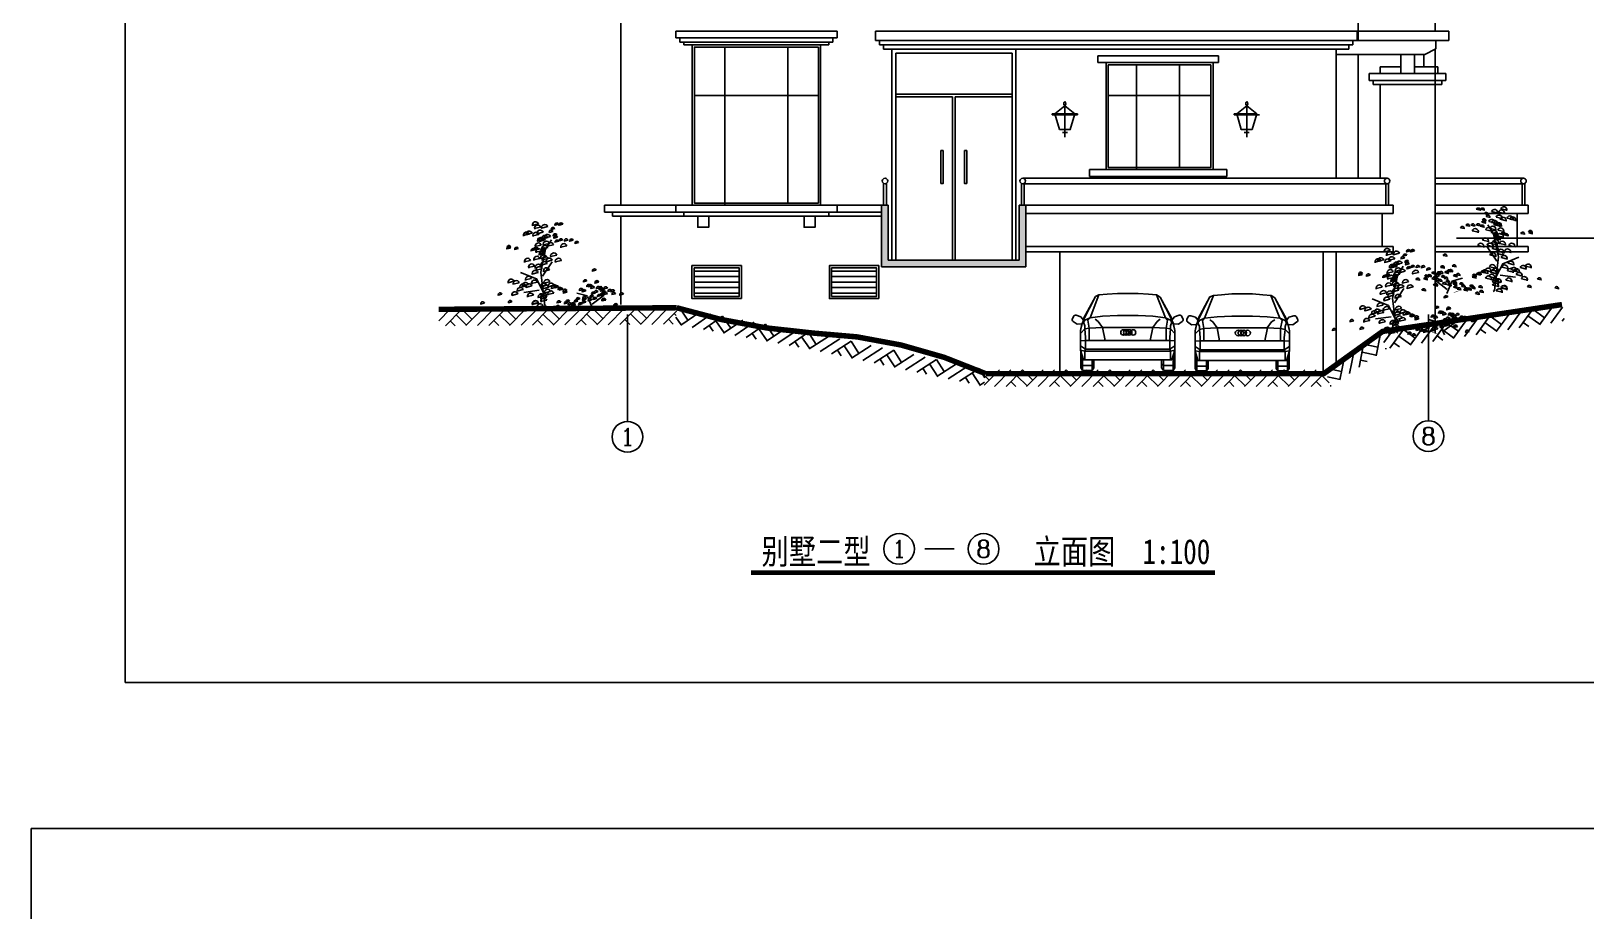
# Model space of a CAD drawing. Extents: x 68494 to 246694, y -171764 to -76879.
# Drawn here: x 68494 to 96836, y -109041 to -93010 of the extents above; entities that cross this region are included whole.
import ezdxf
from ezdxf.enums import TextEntityAlignment as Align

# ---------------------------------------------------------------- set-up
doc = ezdxf.new("R2010")
doc.units = 0
doc.header["$LTSCALE"] = 1000
doc.header["$MEASUREMENT"] = 0
doc.layers.get('0').update_dxf_attribs({"linetype": 'CONTINUOUS'})
for name, color, linetype in [('AXIS', 3, 'CONTINUOUS'), ('AXIS_TEXT', 7, 'CONTINUOUS'), ('COLUMN', 7, 'CONTINUOUS'), ('HATCH', 8, 'CONTINUOUS'), ('PUB_HATCH', 8, 'CONTINUOUS'), ('SHEET', 1, 'CONTINUOUS'), ('TEXT', 7, 'CONTINUOUS'), ('Tile', 8, 'CONTINUOUS'), ('WALL', 4, 'CONTINUOUS'), ('WINDOW', 51, 'CONTINUOUS'), ('家具', 30, 'CONTINUOUS'), ('构架', 2, 'CONTINUOUS'), ('细部标注', 3, 'CONTINUOUS')]:
    doc.layers.add(name, color=color, linetype=linetype)
doc.styles.add('COMPLEX', font='COMPLEX')
doc.styles.get("Standard").update_dxf_attribs({"font": ''})
doc.styles.get('Standard').set_extended_font_data('KaiTi_GB2312')

# ---------------------------------------------------------------- blocks, each defined once
blk = doc.blocks.new('M_G20')
for p, q in [((-809, 922), (-591, 1351)), ((-809, 947), (-591, 1351)), ((-527, 1378), (-688, 961)), ((-594, 1337), (-591, 1351)), ((-591, 1351), (-527, 1378)), ((-527, 1378), (-379, 1391)), ((-190, 1405), (-379, 1391)), ((186, 1405), (-190, 1405)), ((186, 1405), (375, 1391)), ((523, 1378), (375, 1391)), ((522, 1378), (684, 961)), ((590, 1337), (523, 1378)), ((805, 947), (590, 1337)), ((805, 922), (590, 1337)), ((-990, 987), (-1010, 945)), ((-997, 895), (-926, 845)), ((-854, 980), (-942, 1007)), ((-863, 732), (-832, 856)), ((-808, 921), (-854, 980)), ((-808, 921), (-835, 849)), ((-809, 880), (-782, 921)), ((-782, 813), (-809, 880)), ((-808, 921), (-782, 921)), ((-688, 961), (-782, 921)), ((-729, 921), (-688, 961)), ((-729, 921), (-702, 773)), ((-723, 1111), (-725, 1108)), ((-688, 961), (-460, 988)), ((-539, 894), (-594, 934)), ((-460, 786), (-539, 894)), ((-460, 988), (-190, 1001)), ((-190, 1001), (186, 1001)), ((455, 988), (186, 1001)), ((684, 961), (455, 988)), ((455, 786), (534, 894)), ((534, 894), (590, 934)), ((724, 921), (684, 961)), ((684, 961), (778, 921)), ((698, 773), (724, 921)), ((719, 1111), (720, 1108)), ((805, 880), (778, 921)), ((805, 880), (778, 813)), ((804, 921), (850, 980)), ((831, 849), (804, 921)), ((804, 921), (830, 849)), ((828, 856), (859, 732)), ((850, 980), (938, 1007)), ((993, 895), (922, 845)), ((986, 987), (1006, 945)), ((-835, 849), (-926, 845)), ((-837, 848), (-863, 732)), ((-782, 759), (-863, 678)), ((-863, 732), (-863, 369)), ((-782, 759), (-782, 813)), ((-782, 759), (-702, 773)), ((-782, 759), (-769, 604)), ((-769, 389), (-769, 604)), ((-702, 773), (-460, 786)), ((-702, 774), (-702, 549)), ((455, 786), (-460, 786)), ((-414, 549), (-460, 786)), ((410, 549), (456, 786)), ((698, 773), (455, 786)), ((698, 774), (698, 549)), ((778, 759), (698, 773)), ((778, 759), (765, 604)), ((765, 389), (765, 604)), ((778, 813), (778, 759)), ((778, 759), (859, 678)), ((830, 849), (922, 845)), ((833, 848), (859, 732)), ((859, 732), (859, 369)), ((-769, 549), (-863, 543)), ((-863, 449), (-769, 389)), ((-863, 369), (-809, 194)), ((-782, 356), (-863, 369)), ((-863, 369), (-859, 354)), ((-859, 354), (-863, 369)), ((-859, 356), (-859, 47)), ((-769, 389), (-782, 356)), ((778, 356), (-782, 356)), ((-782, 194), (-782, 356)), ((-769, 549), (765, 549)), ((765, 389), (-769, 389)), ((859, 543), (765, 549)), ((765, 389), (859, 449)), ((765, 389), (778, 356)), ((778, 356), (859, 369)), ((778, 356), (778, 194)), ((859, 369), (805, 194)), ((859, 369), (855, 354)), ((855, 354), (859, 369)), ((855, 47), (855, 356)), ((-828, 241), (-859, 253)), ((-859, 122), (-828, 89)), ((-828, 2), (-859, 47)), ((-828, 2), (-828, 256)), ((-828, 241), (-824, 241)), ((-652, 89), (-828, 89)), ((-652, 2), (-828, 2)), ((805, 194), (-809, 194)), ((-652, 2), (-652, 194)), ((-621, 122), (-652, 89)), ((-652, 2), (-621, 47)), ((-621, 47), (-621, 194)), ((617, 47), (617, 194)), ((617, 122), (648, 89)), ((648, 2), (617, 47)), ((648, 194), (648, 2)), ((648, 89), (825, 89)), ((825, 2), (648, 2)), ((820, 241), (825, 241)), ((825, 2), (825, 256)), ((855, 253), (825, 241)), ((855, 122), (825, 89)), ((855, 47), (825, 2))]:
    blk.add_line(p, q)
for centre in [(-79, 694), (-29, 694), (26, 694), (96, 694)]:
    blk.add_circle(centre, 50)
for centre, start, end in [((-975, 928), 153.6733, 235.4221), ((-954, 969), 72.6944, 153.6733), ((950, 969), 26.3267, 107.3056), ((970, 928), 304.5779, 26.3267)]:
    blk.add_arc(centre, 40, start, end)
at = {"width": 0.8, "flags": 9}
for tag in ['XSIZE', 'YSIZE']:
    blk.add_attdef(tag, (0, 0), '', height=0.5, dxfattribs=at)
blk = doc.blocks.new('_AXISO')
blk.add_circle((0, 0), 0.5)
at = {"layer": 'AXIS_TEXT', "style": 'COMPLEX', "width": 1.041667}
blk.add_attdef('A', text='', height=0.56, dxfattribs=at).set_placement((-0.25, -0.28), (0.25, -0.28), align=Align.FIT)
blk = doc.blocks.new('M_G79')
at = {"color": 3, "linetype": 'Continuous'}
for p, q in [((-1186, 4132), (-869, 4207)), ((-1072, 3965), (-755, 4040)), ((-716, 3992), (-399, 4067)), ((-222, 3919), (-31, 3964)), ((-43, 4142), (148, 4187)), ((156, 4142), (346, 4187)), ((178, 4140), (368, 4185)), ((-1641, 3610), (-1324, 3685)), ((-1503, 3661), (-1186, 3736)), ((-1157, 3600), (-840, 3675)), ((-946, 3709), (-629, 3784)), ((-922, 3332), (-605, 3407)), ((-922, 3332), (-605, 3407)), ((-835, 3322), (-518, 3397)), ((-712, 3440), (-395, 3515)), ((-634, 3145), (-317, 3220)), ((-574, 3491), (-257, 3566)), ((-421, 3077), (-104, 3152)), ((-326, 3777), (-136, 3822)), ((-125, 3600), (65, 3645)), ((-93, 3486), (97, 3531)), ((-28, 3281), (162, 3326)), ((178, 3346), (368, 3391)), ((441, 3339), (632, 3384)), ((705, 3331), (895, 3376)), ((979, 3213), (1169, 3258)), ((-2470, 2935), (-2280, 2980)), ((-2463, 3000), (-2272, 3045)), ((-2075, 2913), (-1885, 2958)), ((-1245, 2843), (-1055, 2888)), ((-1129, 2896), (-939, 2941)), ((-1116, 2383), (-799, 2458)), ((-1042, 2886), (-852, 2931)), ((-1041, 3058), (-724, 3133)), ((-1007, 2768), (-690, 2843)), ((-845, 2640), (-528, 2715)), ((-800, 2683), (-610, 2728)), ((-778, 2681), (-588, 2726)), ((-777, 2456), (-460, 2531)), ((-742, 2809), (-552, 2854)), ((-711, 2894), (-520, 2939)), ((-702, 2932), (-385, 3007)), ((-697, 2381), (-380, 2456)), ((-486, 2291), (-169, 2366)), ((-259, 2552), (58, 2627)), ((257, 3024), (574, 3099)), ((-1590, 2282), (-1273, 2357)), ((-1379, 1994), (-1062, 2069)), ((-1195, 1665), (-878, 1740)), ((-1050, 1979), (-733, 2054)), ((-997, 1863), (-680, 1938)), ((-748, 2122), (-431, 2197)), ((-629, 1800), (-312, 1875)), ((-24, 2284), (293, 2359)), ((1860, 1814), (2050, 1859)), ((-2413, 1227), (-2096, 1302)), ((-2156, 1154), (-1839, 1229)), ((-1953, 801), (-1636, 876)), ((-1822, 985), (-1505, 1060)), ((-1682, 1057), (-1365, 1132)), ((-1537, 1372), (-1220, 1447)), ((-1513, 994), (-1195, 1069)), ((-1227, 1183), (-910, 1258)), ((-760, 1021), (-443, 1096)), ((-661, 922), (-344, 997)), ((-607, 1202), (-290, 1277)), ((-573, 714), (-256, 789)), ((-385, 1023), (-68, 1098)), ((-218, 939), (99, 1014)), ((-86, 973), (104, 1018)), ((-43, 968), (148, 1013)), ((124, 883), (315, 928)), ((187, 854), (378, 899)), ((379, 789), (569, 834)), ((1199, 830), (1389, 875)), ((1347, 769), (1537, 814)), ((1402, 1270), (1592, 1315)), ((1574, 1031), (1764, 1076)), ((1661, 1021), (1851, 1066)), ((1785, 941), (1975, 986)), ((1990, 1205), (2181, 1250)), ((1993, 1227), (2183, 1272)), ((2070, 931), (2260, 976)), ((2179, 919), (2369, 964)), ((2218, 871), (2408, 916)), ((2276, 798), (2466, 843)), ((2443, 912), (2633, 957)), ((2649, 779), (2839, 824)), ((2801, 762), (2991, 807)), ((-3794, 150), (-3603, 195)), ((-2906, 603), (-2715, 648)), ((-2397, 215), (-2207, 260)), ((-2219, 588), (-1902, 663)), ((-1433, 523), (-1116, 598)), ((-1191, 121), (-874, 196)), ((-1188, 143), (-871, 218)), ((-941, -17), (-624, 58)), ((-886, 484), (-569, 559)), ((-760, 426), (-443, 501)), ((-755, 271), (-438, 346)), ((-750, 513), (-433, 588)), ((-407, 629), (-89, 704)), ((23, -31), (213, 14)), ((71, 206), (261, 251)), ((391, 699), (581, 744)), ((442, 164), (632, 209)), ((517, 244), (707, 289)), ((633, 99), (823, 144)), ((788, 104), (978, 149)), ((826, 56), (1017, 101)), ((935, 242), (1125, 287)), ((1037, 363), (1227, 408)), ((1163, 106), (1353, 151)), ((1349, 196), (1539, 241)), ((1366, 348), (1556, 393)), ((1376, 435), (1566, 480)), ((1649, 317), (1839, 362)), ((1734, 484), (1924, 529)), ((1819, 651), (2009, 696)), ((1898, 377), (2089, 422)), ((1959, 723), (2149, 768)), ((2114, 530), (2304, 575)), ((2252, 581), (2442, 626)), ((2334, 329), (2524, 374)), ((2353, 702), (2544, 747)), ((2353, 305), (2544, 350)), ((2433, 627), (2623, 672)), ((2852, 624), (3042, 669)), ((2944, 63), (3134, 108)), ((3246, 602), (3437, 647)), ((233, -121), (424, -76))]:
    blk.add_line(p, q, dxfattribs=at)
for points in [[(-474, 19), (-535, 70), (-743, 1769), (-503, 2932), (-208, 3406)], [(-615, 740), (-958, 1418), (-1781, 1752)], [(-656, 1561), (-179, 2279)], [(-1607, 740), (-823, 852)], [(1614, 559), (1079, 706)], [(1612, 537), (1876, -65)], [(1854, 135), (2456, 597)]]:
    blk.add_lwpolyline(points, dxfattribs=at)
at = {"color": 3, "linetype": 'Continuous', "const_width": 22.5}
blk.add_lwpolyline([(1251, 70), (1527, -27)], dxfattribs=at)
at = {"color": 3, "linetype": 'Continuous'}
for centre, radius in [((-1018, 4158), 157), ((-904, 3991), 157), ((-548, 4017), 157), ((-121, 3935), 94.1), ((58, 4157), 94.1), ((257, 4157), 94.1), ((279, 4155), 94.1), ((-1473, 3635), 157), ((-1335, 3686), 157), ((-989, 3625), 157), ((-872, 3083), 157), ((-778, 3734), 157), ((-754, 3357), 157), ((-754, 3357), 157), ((-667, 3347), 157), ((-543, 3466), 157), ((-466, 3171), 157), ((-405, 3517), 157), ((-253, 3103), 157), ((-225, 3792), 94.1), ((-24, 3615), 94.1), ((7, 3502), 94.1), ((73, 3296), 94.1), ((279, 3361), 94.1), ((425, 3050), 157), ((542, 3354), 94.1), ((806, 3347), 94.1), ((1080, 3228), 94.1), ((-2369, 2950), 94.1), ((-2362, 3015), 94.1), ((-1975, 2928), 94.1), ((-1422, 2307), 157), ((-1144, 2858), 94.1), ((-1028, 2911), 94.1), ((-947, 2408), 157), ((-941, 2902), 94.1), ((-839, 2793), 157), ((-676, 2665), 157), ((-699, 2698), 94.1), ((-677, 2696), 94.1), ((-609, 2481), 157), ((-641, 2824), 94.1), ((-610, 2909), 94.1), ((-534, 2958), 157), ((-529, 2406), 157), ((-318, 2317), 157), ((-91, 2578), 157), ((144, 2309), 157), ((-1211, 2019), 157), ((-1027, 1690), 157), ((-882, 2004), 157), ((-829, 1888), 157), ((-580, 2147), 157), ((-461, 1825), 157), ((1961, 1830), 94.1), ((-2245, 1252), 157), ((-1988, 1179), 157), ((-1785, 826), 157), ((-1654, 1010), 157), ((-1514, 1083), 157), ((-1369, 1397), 157), ((-1344, 1020), 157), ((-1059, 1208), 157), ((-592, 1046), 157), ((-492, 947), 157), ((-439, 1228), 157), ((-405, 739), 157), ((-238, 654), 157), ((-217, 1049), 157), ((-50, 964), 157), ((15, 988), 94.1), ((58, 983), 94.1), ((225, 898), 94.1), ((288, 869), 94.1), ((479, 804), 94.1), ((492, 714), 94.1), ((1300, 845), 94.1), ((1448, 785), 94.1), ((1503, 1285), 94.1), ((1675, 1046), 94.1), ((1762, 1036), 94.1), ((1886, 956), 94.1), ((2060, 739), 94.1), ((2091, 1220), 94.1), ((2094, 1242), 94.1), ((2171, 947), 94.1), ((2280, 935), 94.1), ((2319, 886), 94.1), ((2377, 814), 94.1), ((2454, 717), 94.1), ((2544, 927), 94.1), ((2750, 794), 94.1), ((2902, 777), 94.1), ((-3693, 165), 94.1), ((-2805, 618), 94.1), ((-2296, 231), 94.1), ((-2051, 613), 157), ((-1264, 548), 157), ((-1022, 146), 157), ((-1020, 168), 157), ((-773, 8), 157), ((-717, 509), 157), ((-592, 451), 157), ((-587, 296), 157), ((-582, 538), 157), ((124, -16), 94.1), ((172, 221), 94.1), ((542, 180), 94.1), ((617, 260), 94.1), ((734, 114), 94.1), ((889, 119), 94.1), ((927, 71), 94.1), ((1036, 257), 94.1), ((1138, 378), 94.1), ((1264, 122), 94.1), ((1450, 211), 94.1), ((1467, 364), 94.1), ((1477, 451), 94.1), ((1750, 332), 94.1), ((1835, 499), 94.1), ((1919, 666), 94.1), ((1999, 393), 94.1), ((2215, 545), 94.1), ((2353, 596), 94.1), ((2435, 344), 94.1), ((2454, 320), 94.1), ((2534, 642), 94.1), ((2953, 639), 94.1), ((3045, 78), 94.1), ((3347, 618), 94.1), ((334, -106), 94.1)]:
    blk.add_arc(centre, radius, 18.44222, 198.41455, dxfattribs=at)
at = {"width": 0.8, "flags": 9}
for tag in ['XSIZE', 'YSIZE']:
    blk.add_attdef(tag, (0, 0), '', height=0.5, dxfattribs=at)

msp = doc.modelspace()

# ---------------------------------------------------------------- hatches: boundary and pattern name
at = {"layer": 'COLUMN'}
msp.add_hatch(color=256, dxfattribs=at).paths.add_polyline_path([(83996.5, -96183.7), (83996.5, -97303.7), (86625.4, -97303.7), (86625.4, -96183.7), (86505.4, -96183.7), (86505.4, -97183.7), (84116.5, -97183.7), (84116.5, -96183.7)])
at = {"layer": 'HATCH'}
msp.add_hatch(color=256, dxfattribs=at).paths.add_polyline_path([(84116.5, -97183.7), (84116.5, -96183.7), (83996.5, -96183.7), (83996.5, -97303.7), (86625.4, -97303.7), (86625.4, -96183.7), (86505.4, -96183.7), (86505.4, -97183.7)])

# ---------------------------------------------------------------- linework, layer by layer
msp.add_line((84783.9, -102444.9), (85317.4, -102444.9))
at = {"layer": 'AXIS'}
for p, q in [((79364.9, -100122.7), (79364.9, -98173.9)), ((93964.9, -100122.7), (93964.9, -98173.9))]:
    msp.add_line(p, q, dxfattribs=at)
at = {"layer": 'HATCH', "const_width": 100}
msp.add_lwpolyline([(96399.9, -97992.8), (93130.6, -98481.6), (92055.8, -99252.6), (85896.7, -99252.6, 0.0963042), (82736.8, -98511.1, -0.0554438), (80261.7, -98050.6), (75923.5, -98079.8)], format="xyb", dxfattribs=at)
at = {"layer": 'PUB_HATCH'}
for p, q in [((78220.5, -98364.3), (78518.5, -98062.3)), ((78430.5, -98362.9), (78728.5, -98060.9)), ((78728.5, -98060.9), (78917.2, -98247.1)), ((78805.5, -98360.4), (79103.5, -98058.4)), ((79015.5, -98359), (79313.5, -98057)), ((79225.5, -98357.6), (79523.5, -98055.5)), ((79523.5, -98055.5), (79712.2, -98241.8)), ((79600.5, -98355), (79898.5, -98053)), ((79810.5, -98353.6), (80108.4, -98051.6)), ((80257.1, -98102.4), (80317.5, -98060.9)), ((80317.5, -98060.9), (80467.5, -98279.6)), ((95988.1, -98361.2), (96237.9, -98018.3)), ((96195.6, -98328.6), (96407.1, -98038.2)), ((75923.5, -98079.8), (75923.5, -98079.8)), ((75925, -98289.8), (76133.5, -98078.4)), ((76045.6, -98379), (76343.5, -98077)), ((76135, -98288.4), (76225.6, -98377.8)), ((76239.2, -98182.7), (76428, -98368.9)), ((76343.5, -98077), (76532.3, -98263.2)), ((76420.6, -98376.4), (76718.5, -98074.4)), ((76630.5, -98375), (76928.5, -98073)), ((76840.5, -98373.6), (77138.5, -98071.6)), ((76929.9, -98283), (77020.5, -98372.4)), ((77034.2, -98177.3), (77223, -98363.5)), ((77138.5, -98071.6), (77327.3, -98257.8)), ((77215.5, -98371.1), (77513.5, -98069.1)), ((77425.5, -98369.7), (77723.5, -98067.7)), ((77635.5, -98368.3), (77933.5, -98066.2)), ((77724.9, -98277.7), (77815.5, -98367)), ((77829.2, -98172), (78018, -98358.2)), ((77933.5, -98066.2), (78122.3, -98252.5)), ((78010.5, -98365.7), (78308.5, -98063.7)), ((78519.9, -98272.3), (78610.5, -98361.7)), ((78624.2, -98166.6), (78812.9, -98352.8)), ((79314.9, -98266.9), (79405.5, -98356.3)), ((79419.2, -98161.2), (79607.9, -98347.5)), ((80020.5, -98352.2), (80256.2, -98113.3)), ((80109.9, -98261.6), (80200.5, -98351)), ((80214.2, -98155.9), (80249.3, -98190.6)), ((80246.7, -98220.2), (80345.1, -98363.6)), ((80336.3, -98369.6), (80686.2, -98129.5)), ((80542.8, -98408), (80892.6, -98167.9)), ((80749.3, -98446.4), (81099.1, -98206.4)), ((80976.6, -98290.4), (81126.7, -98509)), ((81099.1, -98206.4), (81249.1, -98425)), ((81117.9, -98515), (81467.7, -98275)), ((81324.4, -98553.4), (81674.2, -98313.4)), ((94047, -98666.4), (94296.7, -98323.5)), ((94296.7, -98323.5), (94511.1, -98479.6)), ((94417.4, -98608.2), (94667.2, -98265.2)), ((94624.9, -98575.6), (94874.6, -98232.6)), ((94832.3, -98542.9), (95082.1, -98200)), ((94994.7, -98320), (95209, -98476.1)), ((95082.1, -98200), (95296.4, -98356.1)), ((95202.8, -98484.7), (95452.5, -98141.7)), ((95410.2, -98452.1), (95660, -98109.1)), ((95617.7, -98419.5), (95867.4, -98076.5)), ((95692.6, -98316.6), (95795.5, -98391.5)), ((95780, -98196.6), (95994.4, -98352.7)), ((95867.4, -98076.5), (96081.8, -98232.6)), ((96403, -98296), (96439.7, -98245.7)), ((80854.2, -98374.4), (80926.2, -98479.3)), ((81530.8, -98591.8), (81880.7, -98351.8)), ((81635.8, -98519.8), (81707.8, -98624.8)), ((81758.2, -98435.8), (81908.3, -98654.4)), ((81880.7, -98351.8), (82030.7, -98570.4)), ((81899.5, -98660.4), (82249.3, -98420.4)), ((82106, -98698.8), (82455.8, -98458.8)), ((82312.4, -98737.3), (82662.2, -98497.2)), ((82539.8, -98581.2), (82681.6, -98787.8)), ((82662.2, -98497.2), (82722.1, -98584.5)), ((82679, -98800.8), (83029.4, -98573.4)), ((82721.7, -98586.4), (82807, -98717.7)), ((82878.9, -98848), (83234.8, -98617.1)), ((93012.4, -98923.9), (93090.8, -98527.4)), ((93088.9, -98522.5), (93096.5, -98512.2)), ((93153.1, -98686.6), (93303.9, -98479.5)), ((93261.6, -98789.9), (93511.4, -98446.9)), ((93424, -98567), (93638.3, -98723.1)), ((93511.4, -98446.9), (93725.7, -98603)), ((93632.1, -98731.6), (93881.8, -98388.7)), ((93839.5, -98699), (94089.3, -98356.1)), ((94121.9, -98563.5), (94224.8, -98638.5)), ((94209.3, -98443.5), (94423.7, -98599.6)), ((94907.2, -98440.1), (95010.1, -98515)), ((82417.4, -98665.2), (82489.4, -98770.2)), ((82680.1, -98795), (82682.4, -98798.5)), ((83084.3, -98891.8), (83440.2, -98660.8)), ((83191.1, -98822.5), (83260.4, -98929.2)), ((83315.6, -98741.6), (83460, -98964.1)), ((83440.2, -98660.8), (83584.6, -98883.2)), ((83451.1, -98969.8), (83807, -98738.9)), ((83656.5, -99013.6), (84012.4, -98782.6)), ((83861.9, -99057.3), (84217.8, -98826.3)), ((84093.2, -98907.1), (84237.6, -99129.6)), ((84217.8, -98826.3), (84362.1, -99048.7)), ((84228.7, -99135.3), (84584.6, -98904.4)), ((92526.3, -99249.4), (92608.7, -98833.2)), ((92700.8, -99132.6), (92783.2, -98716.4)), ((92754.3, -98862.1), (93014.5, -98913.5)), ((92783.2, -98716.4), (93043.3, -98767.8)), ((93186.9, -98807.1), (93191.4, -98784.3)), ((93336.5, -98687), (93439.4, -98761.9)), ((83968.7, -98988), (84038, -99094.8)), ((84434.1, -99179.1), (84790, -98948.1)), ((84639.5, -99222.8), (84995.4, -98991.8)), ((84746.2, -99153.5), (84815.5, -99260.3)), ((84870.8, -99072.7), (85015.2, -99295.1)), ((84995.4, -98991.8), (85139.7, -99214.3)), ((85006.3, -99300.9), (85362.2, -99069.9)), ((85211.7, -99344.6), (85567.5, -99113.6)), ((85417.1, -99388.3), (85772.9, -99157.3)), ((85772.9, -99157.3), (85881.8, -99325.1)), ((85867.5, -99461.4), (86145.2, -99183.7)), ((86055.2, -99483.7), (86355.2, -99183.7)), ((86265.2, -99483.7), (86565.2, -99183.7)), ((86565.2, -99183.7), (86752.7, -99371.2)), ((86640.2, -99483.7), (86940.2, -99183.7)), ((86850.2, -99483.7), (87150.2, -99183.7)), ((87060.2, -99483.7), (87360.2, -99183.7)), ((87360.2, -99183.7), (87547.7, -99371.2)), ((87435.2, -99483.7), (87735.2, -99183.7)), ((87645.2, -99483.7), (87945.2, -99183.7)), ((87855.2, -99483.7), (88155.2, -99183.7)), ((88155.2, -99183.7), (88342.7, -99371.2)), ((88230.2, -99483.7), (88530.2, -99183.7)), ((88440.2, -99483.7), (88740.2, -99183.7)), ((88650.2, -99483.7), (88950.2, -99183.7)), ((88950.2, -99183.7), (89137.7, -99371.2)), ((89025.2, -99483.7), (89325.2, -99183.7)), ((89235.2, -99483.7), (89535.2, -99183.7)), ((89445.2, -99483.7), (89745.2, -99183.7)), ((89745.2, -99183.7), (89932.7, -99371.2)), ((89820.2, -99483.7), (90120.2, -99183.7)), ((90030.2, -99483.7), (90330.2, -99183.7)), ((90240.2, -99483.7), (90540.2, -99183.7)), ((90540.2, -99183.7), (90727.7, -99371.2)), ((90615.2, -99483.7), (90915.2, -99183.7)), ((90825.2, -99483.7), (91125.2, -99183.7)), ((91035.2, -99483.7), (91335.2, -99183.7)), ((91335.2, -99183.7), (91522.7, -99371.2)), ((91410.2, -99483.7), (91710.2, -99183.7)), ((91620.2, -99483.7), (91920.2, -99183.7)), ((92105, -99248), (92122.6, -99158.8)), ((92122.6, -99158.8), (92382.7, -99210.2)), ((92351.9, -99366.3), (92434.2, -98950.1)), ((92725.5, -99007.7), (92850.4, -99032.4)), ((85523.8, -99319), (85593.1, -99425.8)), ((85648.4, -99238.2), (85792.7, -99460.6)), ((85783.8, -99466.4), (85873, -99408.5)), ((85884.7, -99298.2), (85957.7, -99371.2)), ((86355.2, -99393.7), (86445.2, -99483.7)), ((86460.2, -99288.7), (86647.7, -99476.2)), ((87150.2, -99393.7), (87240.2, -99483.7)), ((87255.2, -99288.7), (87442.7, -99476.2)), ((87945.2, -99393.7), (88035.2, -99483.7)), ((88050.2, -99288.7), (88237.7, -99476.2)), ((88740.2, -99393.7), (88830.2, -99483.7)), ((88845.2, -99288.7), (89032.7, -99476.2)), ((89535.2, -99393.7), (89625.2, -99483.7)), ((89640.2, -99288.7), (89827.7, -99476.2)), ((90330.2, -99393.7), (90420.2, -99483.7)), ((90435.2, -99288.7), (90622.7, -99476.2)), ((91125.2, -99393.7), (91215.2, -99483.7)), ((91230.2, -99288.7), (91417.7, -99476.2)), ((91830.2, -99483.7), (92095.8, -99218)), ((91920.2, -99393.7), (92010.2, -99483.7)), ((92025.2, -99288.7), (92157.5, -99421)), ((92123.9, -99310.4), (92353.9, -99355.9)), ((92172.9, -99471.4), (92189.8, -99474.8))]:
    msp.add_line(p, q, dxfattribs=at)
at = {"layer": 'SHEET', "color": 11}
for p, q in [((70205.4, -76879.3), (70205.4, -104879.3)), ((68493.6, -107538), (68493.6, -149538))]:
    msp.add_line(p, q, dxfattribs=at)
at = {"layer": 'SHEET', "color": 1}
for p, q in [((109805.4, -104879.3), (70205.4, -104879.3)), ((127893.6, -107538), (68493.6, -107538))]:
    msp.add_line(p, q, dxfattribs=at)
at = {"layer": 'Tile', "color": 3, "const_width": 84}
msp.add_lwpolyline([(81616.4, -102879), (90076.2, -102879)], dxfattribs=at)
at = {"layer": 'WALL'}
for p, q in [((79244.7, -85983.5), (79244.7, -96183.7)), ((94084.9, -92283.8), (94084.9, -93009.7)), ((84184.7, -93339.7), (84184.7, -97183.7)), ((86444.7, -93339.7), (86444.7, -97183.7)), ((92284.9, -93339.7), (92284.9, -95690.2)), ((94084.9, -93341.5), (94084.9, -98428.6)), ((79244.7, -96383.7), (79244.7, -97992.4))]:
    msp.add_line(p, q, dxfattribs=at)
at = {"layer": 'WALL', "color": 7}
for p, q in [((92684.6, -89283.8), (92684.6, -93183.7)), ((80244.7, -93009.7), (80244.7, -93134.7)), ((83184.7, -93009.7), (80244.7, -93009.7)), ((83184.7, -93134.7), (80244.7, -93134.7)), ((80319.7, -93134.7), (80319.7, -93209.7)), ((83109.7, -93209.7), (80319.7, -93209.7)), ((80394.7, -93209.7), (80394.7, -93259.7)), ((80454.7, -93009.7), (82834.7, -93009.7)), ((82839.1, -93009.7), (80459.1, -93009.7)), ((83034.7, -93209.7), (83034.7, -93259.7)), ((83109.7, -93134.7), (83109.7, -93209.7)), ((83184.7, -93009.7), (83184.7, -93134.7)), ((83884.7, -93009.7), (83884.7, -93179.7)), ((92664.9, -93009.7), (83884.7, -93009.7)), ((92664.9, -93179.7), (83884.7, -93179.7)), ((83959.7, -93179.7), (83959.7, -93259.7)), ((92589.9, -93179.7), (92589.9, -93259.7)), ((92664.9, -93009.7), (92664.9, -93179.7)), ((94334.9, -93009.7), (92684.6, -93009.7)), ((94084.9, -93179.7), (94084.9, -93183.7)), ((94334.9, -93179.7), (94084.9, -93179.7)), ((94334.9, -93009.7), (94334.9, -93179.7)), ((83034.7, -93259.7), (80394.7, -93259.7)), ((80544.7, -93259.7), (80544.7, -93259.7)), ((82884.7, -93259.7), (82884.7, -93259.7)), ((92589.9, -93259.7), (83959.7, -93259.7)), ((84034.7, -93259.7), (84034.7, -93339.7)), ((92514.9, -93339.7), (84034.7, -93339.7)), ((87939.8, -93459.7), (87939.8, -93584.7)), ((90139.8, -93459.7), (87939.8, -93459.7)), ((87999.8, -93459.7), (89929.8, -93459.7)), ((89934.1, -93459.7), (88004.1, -93459.7)), ((90139.8, -93459.7), (90139.8, -93584.7)), ((92514.9, -93259.7), (92514.9, -93339.7)), ((92684.6, -93433.7), (92684.6, -95690.2)), ((93884.2, -93433.7), (93884.2, -93658.7)), ((90139.8, -93584.7), (87939.8, -93584.7)), ((92884, -93783.7), (92884, -93908.7)), ((94284.7, -93783.7), (92884, -93783.7)), ((93459.8, -93658.7), (93083.9, -93658.7)), ((93083.9, -93658.7), (93083.9, -93783.7)), ((94134.2, -93658.7), (93709.8, -93658.7)), ((94134.2, -93658.7), (94134.2, -93783.7)), ((94284.7, -93783.7), (94284.7, -93908.7)), ((94284.7, -93908.7), (92884, -93908.7)), ((92959, -93908.7), (92959, -93983.7)), ((94209.7, -93983.7), (92959, -93983.7)), ((93084.7, -93983.7), (93084.7, -95690.2)), ((94084.9, -93983.7), (94084.9, -98513.9)), ((94209.7, -93983.7), (94209.7, -93908.7)), ((87789.8, -95533.7), (87789.8, -95658.7)), ((90289.8, -95533.7), (87789.8, -95533.7)), ((90289.8, -95658.7), (87789.8, -95658.7)), ((87939.8, -95658.7), (87939.8, -95690.2)), ((90189.8, -95658.7), (87939.8, -95658.7)), ((87999.8, -95533.7), (89929.8, -95533.7)), ((87999.8, -95658.7), (89929.8, -95658.7)), ((89934.1, -95533.7), (88004.1, -95533.7)), ((89934.1, -95658.7), (88004.1, -95658.7)), ((90139.8, -95658.7), (90139.8, -95690.2)), ((90289.8, -95533.7), (90289.8, -95658.7)), ((78944.7, -96183.7), (78944.7, -96308.7)), ((83996.5, -96183.7), (78944.7, -96183.7)), ((81884.7, -96308.7), (78944.7, -96308.7)), ((79094.7, -96308.7), (79094.7, -96383.7)), ((83996.5, -96308.7), (79094.7, -96308.7)), ((80244.7, -96183.7), (80244.7, -96308.7)), ((83184.7, -96183.7), (80244.7, -96183.7)), ((83184.7, -96308.7), (80244.7, -96308.7)), ((80394.7, -96308.7), (80394.7, -96383.7)), ((83034.7, -96308.7), (80394.7, -96308.7)), ((80454.7, -96183.7), (82834.7, -96183.7)), ((80454.7, -96308.7), (82834.7, -96308.7)), ((82839.1, -96183.7), (80459.1, -96183.7)), ((82839.1, -96308.7), (80459.1, -96308.7)), ((83034.7, -96308.7), (83034.7, -96383.7)), ((83184.7, -96183.7), (83184.7, -96308.7)), ((83996.5, -96183.7), (83996.5, -97303.7)), ((83996.5, -96183.7), (84116.5, -96183.7)), ((84116.5, -96183.7), (84116.5, -97183.7)), ((86444.7, -96783.7), (86444.7, -96183.7)), ((86505.4, -96183.7), (86625.4, -96183.7)), ((86505.4, -96183.7), (86505.4, -97183.7)), ((93321.7, -96183.7), (86625.4, -96183.7)), ((86625.4, -96183.7), (86625.4, -97303.7)), ((86625.4, -96333.7), (93321.7, -96333.7)), ((93121.7, -96333.7), (93121.7, -96933.7)), ((93321.7, -96183.7), (93321.7, -96333.7)), ((95784.9, -96183.7), (94084.9, -96183.7)), ((94084.9, -96333.7), (95784.9, -96333.7)), ((95584.9, -96333.7), (95584.9, -96933.7)), ((95784.9, -96183.7), (95784.9, -96333.7)), ((83996.5, -96383.7), (79094.7, -96383.7)), ((83034.7, -96383.7), (80394.7, -96383.7)), ((84116.5, -97183.7), (86505.4, -97183.7)), ((86625.4, -96933.7), (93321.7, -96933.7)), ((86625.4, -97033.7), (93321.7, -97033.7)), ((86694.7, -97033.7), (92085.4, -97033.7)), ((87244.9, -99252.6), (87244.9, -97033.7)), ((87687.5, -96933.7), (90627.5, -96933.7)), ((87687.5, -97033.7), (90627.5, -97033.7)), ((88987.5, -97033.7), (92435.4, -97033.7)), ((92044.9, -99252.6), (92044.9, -97033.7)), ((92284.9, -99088.3), (92284.9, -97033.7)), ((93321.7, -96933.7), (93321.7, -97033.7)), ((94084.9, -96933.7), (95784.9, -96933.7)), ((94084.9, -97033.7), (95784.9, -97033.7)), ((95784.9, -96933.7), (95784.9, -97033.7)), ((83996.5, -97303.7), (86625.4, -97303.7))]:
    msp.add_line(p, q, dxfattribs=at)
for points in [[(80845, -96383.7), (80644.7, -96383.7), (80644.7, -96584), (80845, -96584)], [(82584.4, -96383.7), (82784.7, -96383.7), (82784.7, -96584), (82584.4, -96584)]]:
    msp.add_lwpolyline(points, close=True, dxfattribs=at)
at = {"layer": 'WINDOW'}
for p, q in [((81141.4, -96183.7), (81141.4, -93299.7)), ((82288.1, -96143.7), (82288.1, -93299.7)), ((84254.7, -93409.7), (84254.7, -97183.7)), ((86374.7, -93409.7), (84254.7, -93409.7)), ((86374.7, -93409.7), (86374.7, -97183.7)), ((88646.5, -95533.7), (88646.5, -93624.7)), ((89430.2, -95493.7), (89430.2, -93624.7)), ((82844.7, -94183.7), (80584.7, -94183.7)), ((84254.7, -94158.7), (86374.7, -94158.7)), ((84254.7, -94208.7), (85289.7, -94208.7)), ((85289.7, -94208.7), (85289.7, -97183.7)), ((85339.7, -94208.7), (85339.7, -97183.7)), ((85339.7, -94208.7), (86374.7, -94208.7)), ((88129.8, -94183.7), (89999.8, -94183.7)), ((80580.8, -97383.7), (81400.8, -97383.7)), ((80580.8, -97483.7), (81400.8, -97483.7)), ((83084.7, -97383.7), (83904.7, -97383.7)), ((83084.7, -97483.7), (83904.7, -97483.7)), ((80580.8, -97583.7), (81400.8, -97583.7)), ((80580.8, -97683.7), (81400.8, -97683.7)), ((83084.7, -97583.7), (83904.7, -97583.7)), ((83084.7, -97683.7), (83904.7, -97683.7)), ((80580.8, -97783.7), (81400.8, -97783.7)), ((83084.7, -97783.7), (83904.7, -97783.7))]:
    msp.add_line(p, q, dxfattribs=at)
for points in [[(82884.7, -93259.7), (80544.7, -93259.7), (80544.7, -96183.7), (82884.7, -96183.7)], [(82844.7, -93299.7), (80584.7, -93299.7), (80584.7, -96143.7), (82844.7, -96143.7)], [(90039.8, -93584.7), (88089.8, -93584.7), (88089.8, -95533.7), (90039.8, -95533.7)], [(89999.8, -93624.7), (88129.8, -93624.7), (88129.8, -95493.7), (89999.8, -95493.7)], [(85079.2, -95788.1), (85119.2, -95788.1), (85119.2, -95188.1), (85079.2, -95188.1)], [(85550.3, -95788.1), (85510.3, -95788.1), (85510.3, -95188.1), (85550.3, -95188.1)], [(81440.8, -97883.7), (80540.8, -97883.7), (80540.8, -97283.7), (81440.8, -97283.7)], [(80580.8, -97843.7), (81400.8, -97843.7), (81400.8, -97323.7), (80580.8, -97323.7)], [(83944.7, -97883.7), (83044.7, -97883.7), (83044.7, -97283.7), (83944.7, -97283.7)], [(83084.7, -97843.7), (83904.7, -97843.7), (83904.7, -97323.7), (83084.7, -97323.7)]]:
    msp.add_lwpolyline(points, close=True, dxfattribs=at)
at = {"layer": '家具'}
for p, q in [((87337.1, -94372.6), (87337.1, -94944.8)), ((90654.4, -94372.6), (90654.4, -94944.8)), ((87157.1, -94516.4), (87107.1, -94516.4)), ((87107.1, -94516.4), (87107.1, -94532.4)), ((87107.1, -94532.4), (87567.2, -94532.4)), ((87517.1, -94516.4), (87567.2, -94516.4)), ((87567.2, -94516.4), (87567.2, -94532.4)), ((90474.4, -94516.4), (90424.4, -94516.4)), ((90424.4, -94516.4), (90424.4, -94532.4)), ((90884.5, -94532.4), (90424.4, -94532.4)), ((87296.8, -94859.9), (87382.8, -94859.9)), ((90694.8, -94859.9), (90608.8, -94859.9))]:
    msp.add_line(p, q, dxfattribs=at)
for points in [[(87337.1, -94372.6), (87337.1, -94372.6), (87517.1, -94516.4), (87157.4, -94516.2)], [(90654.4, -94372.6), (90654.4, -94372.6), (90474.4, -94516.4), (90834.1, -94516.2)], [(87237.1, -94805.1), (87437.1, -94805.1), (87517.1, -94516.4), (87157.1, -94516.4)], [(90754.4, -94805.1), (90554.4, -94805.1), (90474.4, -94516.4), (90834.4, -94516.4)]]:
    msp.add_lwpolyline(points, close=True, dxfattribs=at)
for centre, start, end in [((87366.3, -94332.3), 125.90928, 234.09072), ((87307.9, -94332.3), 305.90928, 54.09072), ((90683.6, -94332.3), 125.90928, 234.09072), ((90625.2, -94332.3), 305.90928, 54.09072)]:
    msp.add_arc(centre, 49.8, start, end, dxfattribs=at)
at = {"layer": '构架'}
for p, q in [((94100.6, -93183.7), (92589.9, -93183.7)), ((94100.6, -93183.7), (94100.6, -93333.7)), ((92284.9, -93433.7), (93900.6, -93433.7)), ((92284.9, -93433.7), (93900.6, -93433.7)), ((93459.8, -93783.7), (93459.8, -93433.7)), ((93709.8, -93783.7), (93709.8, -93433.7)), ((94100.6, -93333.7), (93900.6, -93433.7)), ((84034.7, -95783.5), (84034.7, -96183.7)), ((84084.7, -95783.5), (84084.7, -96183.7)), ((86544.7, -95783.5), (86544.7, -96183.7)), ((86569.7, -95690.2), (93211.5, -95690.2)), ((86569.7, -95790.2), (93211.5, -95790.2)), ((86594.7, -95783.5), (86594.7, -96183.7)), ((93186.5, -95783.5), (93186.5, -96183.7)), ((93236.5, -95783.5), (93236.5, -96183.7)), ((94084.9, -95690.2), (95698.5, -95690.2)), ((94084.9, -95790.2), (95698.5, -95790.2)), ((95673.5, -95783.5), (95673.5, -96183.7)), ((95723.5, -95783.5), (95723.5, -96183.7))]:
    msp.add_line(p, q, dxfattribs=at)
for centre in [(84059.7, -95740.2), (86569.7, -95740.2), (93211.5, -95740.2), (95698.5, -95740.2)]:
    msp.add_circle(centre, 50, dxfattribs=at)
at = {"layer": '细部标注'}
msp.add_line((97222.2, -96783.7), (94477.3, -96783.7), dxfattribs=at)

# ---------------------------------------------------------------- block references
for p in [(88485.2, -99195), (90573.1, -99204.3)]:
    msp.add_blockref('M_G20', p)
at = {"layer": 'AXIS'}
ref = msp.add_blockref('_AXISO', (79364.9, -100402.7), dxfattribs=dict(at, xscale=-560, yscale=560, zscale=560, rotation=180))
ref.add_attrib('A', '1', dxfattribs={"layer": 'AXIS_TEXT', "height": 313.6, "style": 'COMPLEX', "width": 2.083333}).set_placement((79224.9, -100559.5), (79504.9, -100559.5), align=Align.FIT)
ref = msp.add_blockref('_AXISO', (93964.9, -100389.3), dxfattribs=dict(at, xscale=-560, yscale=560, zscale=560, rotation=180))
ref.add_attrib('A', '8', dxfattribs={"layer": 'AXIS_TEXT', "height": 313.6, "style": 'COMPLEX', "width": 1.339286}).set_placement((93824.9, -100546.1), (94104.9, -100546.1), align=Align.FIT)
ref = msp.add_blockref('_AXISO', (84316.4, -102445.3), dxfattribs=dict(at, xscale=-560, yscale=560, zscale=560, rotation=180))
ref.add_attrib('A', '1', dxfattribs={"layer": 'AXIS_TEXT', "height": 313.6, "style": 'COMPLEX', "width": 2.083333}).set_placement((84176.4, -102602.1), (84456.4, -102602.1), align=Align.FIT)
ref = msp.add_blockref('_AXISO', (85855.7, -102445.3), dxfattribs=dict(at, xscale=-560, yscale=560, zscale=560, rotation=180))
ref.add_attrib('A', '8', dxfattribs={"layer": 'AXIS_TEXT', "height": 313.6, "style": 'COMPLEX', "width": 1.339286}).set_placement((85715.7, -102602.1), (85995.7, -102602.1), align=Align.FIT)
at = {"layer": 'HATCH', "xscale": -0.36, "yscale": 0.36, "zscale": 0.36, "rotation": 0.1657328646227896}
msp.add_blockref('M_G79', (94974.9, -97763.3), dxfattribs=at)
at = {"layer": 'HATCH', "xscale": 0.36, "yscale": 0.36, "zscale": 0.36}
for p in [(78053.6, -98036.5), (93580.4, -98521.7)]:
    msp.add_blockref('M_G79', p, dxfattribs=at)

# ---------------------------------------------------------------- texts
at = {"layer": 'TEXT', "width": 0.8}
msp.add_text('别墅二型            立面图  1:100', height=455, dxfattribs=at).set_placement((81809.3, -102721.2))

doc.saveas('drawing.dxf')
